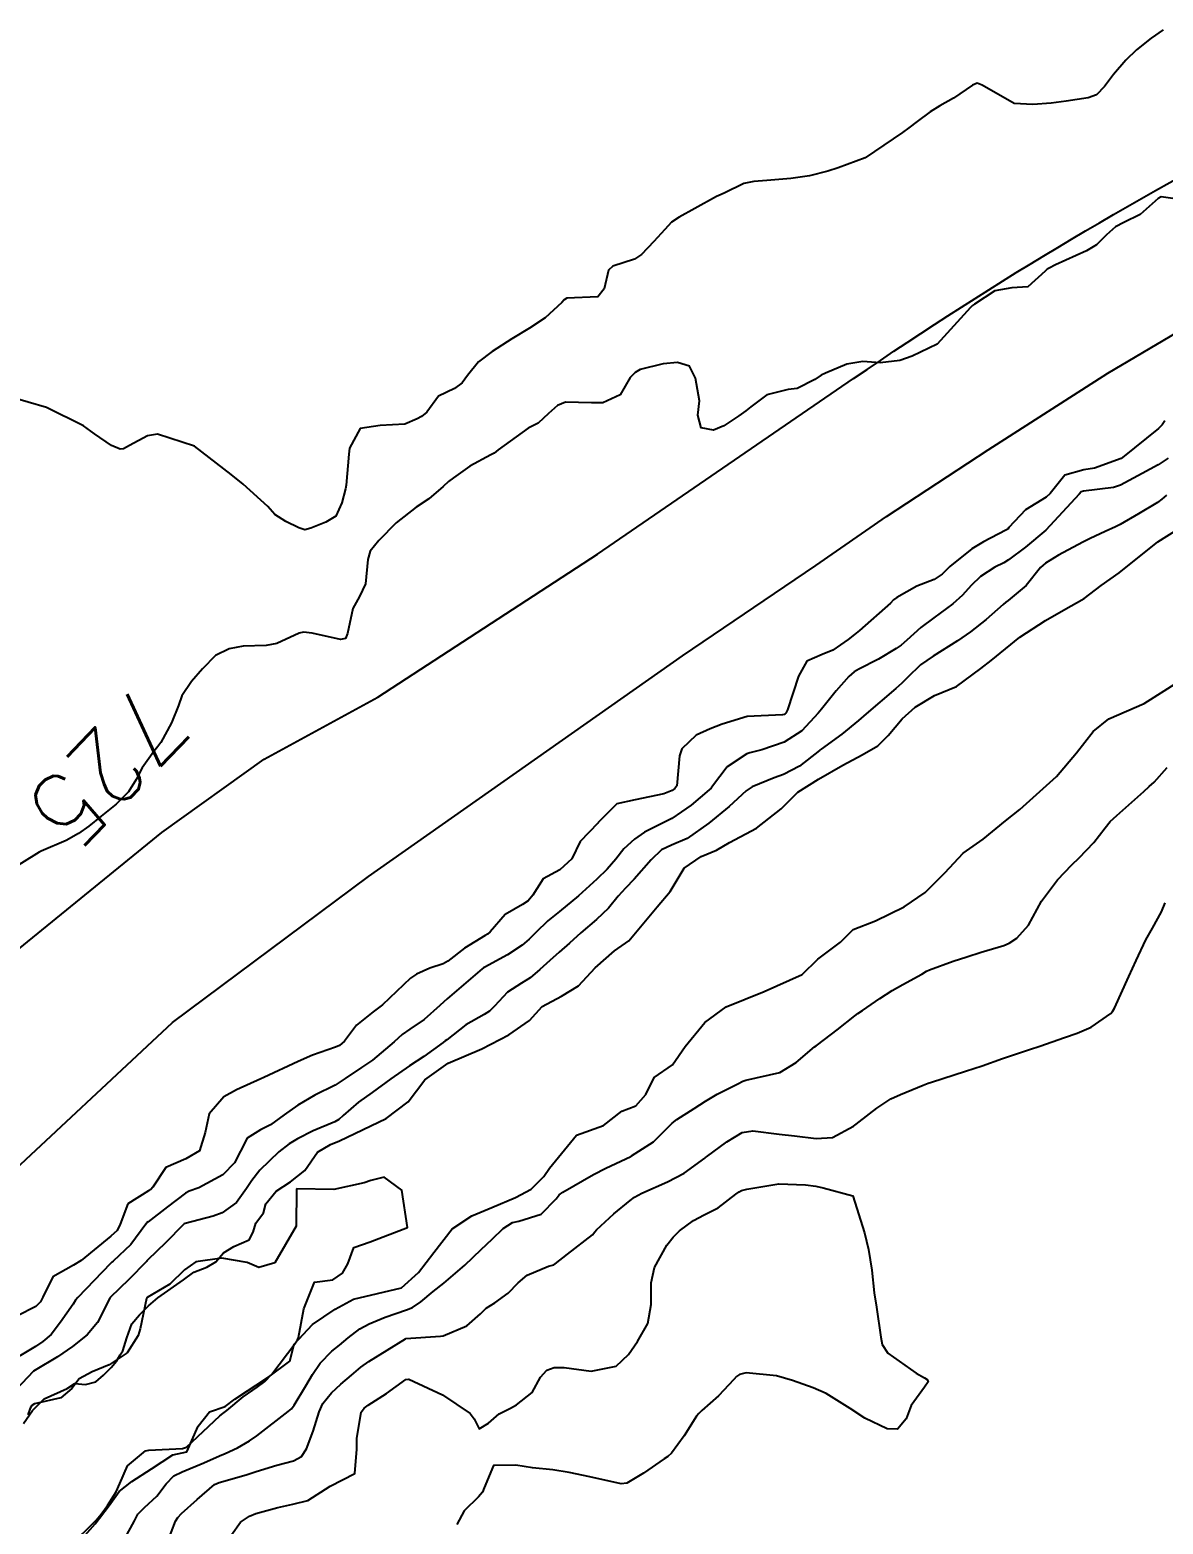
# Model space of a CAD drawing. Header units: metres. Extents: x 307586 to 320046, y 7427249 to 7434250.
# Drawn here: x 313569.7 to 313630.8, y 7432857.4 to 7432938 of the extents above; entities that cross this region are included whole.
import ezdxf
from ezdxf.enums import TextEntityAlignment as Align

# ---------------------------------------------------------------- set-up
doc = ezdxf.new("R2010")
doc.units = ezdxf.units.M
doc.header["$MEASUREMENT"] = 0
for name, color, linetype in [('Cotas', 45, 'Continuous'), ('Curvas de Nivel 1m', 11, 'Continuous'), ('Curvas de Nivel 5m', 15, 'Continuous'), ('Hidrografia', 140, 'Continuous'), ('Vias Primárias', 230, 'Continuous')]:
    doc.layers.add(name, color=color, linetype=linetype)
doc.styles.add('Style-STANDARD', font='STANDARD.shx')

msp = doc.modelspace()

# ---------------------------------------------------------------- linework, layer by layer
at = {"layer": 'Curvas de Nivel 1m', "flags": 128}
for points, elevation in [([(313630.839, 7432937.989), (313630.19, 7432937.542), (313629.399, 7432936.911), (313628.817, 7432936.356), (313628.151, 7432935.585), (313627.671, 7432934.931), (313627.245, 7432934.486), (313626.794, 7432934.328), (313625.609, 7432934.139), (313624.789, 7432934.03), (313623.809, 7432933.958), (313622.788, 7432934.019), (313621.064, 7432935.007), (313620.804, 7432935.113), (313620.539, 7432935.014), (313619.516, 7432934.306), (313618.786, 7432933.89), (313618.264, 7432933.562), (313617.57, 7432933.052), (313617.113, 7432932.713), (313616.767, 7432932.459), (313614.753, 7432931.09), (313613.302, 7432930.549), (313612.746, 7432930.373), (313611.755, 7432930.108), (313610.741, 7432929.977), (313609.454, 7432929.863), (313608.739, 7432929.808), (313608.203, 7432929.7), (313607.144, 7432929.176), (313606.855, 7432929.054), (313606.73, 7432929.001), (313605.563, 7432928.354), (313604.713, 7432927.886), (313604.312, 7432927.611), (313603.938, 7432927.218), (313603.354, 7432926.566), (313602.689, 7432925.875), (313602.3, 7432925.62), (313601.144, 7432925.245), (313600.9, 7432925.028), (313600.664, 7432924.021), (313600.324, 7432923.589), (313598.656, 7432923.508), (313598.507, 7432923.43), (313598.388, 7432923.283), (313597.484, 7432922.452), (313596.639, 7432921.896), (313595.689, 7432921.314), (313594.626, 7432920.644), (313593.882, 7432920.075), (313593.3, 7432919.343), (313593.008, 7432918.945), (313592.602, 7432918.64), (313591.722, 7432918.233), (313591.1, 7432917.365), (313590.816, 7432917.132), (313590.579, 7432917.004), (313589.916, 7432916.72), (313588.575, 7432916.637), (313587.499, 7432916.485), (313586.932, 7432915.416), (313586.887, 7432915.088), (313586.753, 7432913.418), (313586.72, 7432913.229), (313586.523, 7432912.467), (313586.196, 7432911.743), (313585.649, 7432911.429), (313584.845, 7432911.102), (313584.509, 7432911.011), (313584.188, 7432911.123), (313583.495, 7432911.455), (313582.9, 7432911.848), (313582.521, 7432912.279), (313581.183, 7432913.483), (313580.541, 7432913.997), (313578.563, 7432915.52), (313576.569, 7432916.183), (313576.022, 7432916.092), (313575.061, 7432915.555), (313574.734, 7432915.384), (313574.56, 7432915.37), (313574.086, 7432915.567), (313573.175, 7432916.187), (313572.573, 7432916.618), (313570.583, 7432917.61), (313568.591, 7432918.183)], 726), ([(313630.921, 7432916.887), (313630.786, 7432916.682), (313630.579, 7432916.478), (313628.648, 7432914.919), (313628.562, 7432914.87), (313627.14, 7432914.348), (313626.553, 7432914.256), (313625.539, 7432913.964), (313624.732, 7432912.967), (313624.531, 7432912.767), (313623.407, 7432912.098), (313622.514, 7432911.142), (313622.447, 7432911.057), (313622.354, 7432910.992), (313621.143, 7432910.367), (313620.503, 7432909.991), (313619.325, 7432909.028), (313618.904, 7432908.617), (313618.482, 7432908.339), (313617.551, 7432907.975), (313616.468, 7432907.368), (313616.291, 7432907.237), (313616.115, 7432907.065), (313614.448, 7432905.581), (313614.176, 7432905.362), (313613.847, 7432905.096), (313613.009, 7432904.529), (313612.431, 7432904.289), (313611.614, 7432903.929), (313611.159, 7432903.123), (313610.563, 7432901.296), (313610.477, 7432901.129), (313610.438, 7432901.084), (313610.392, 7432901.055), (313610.299, 7432901.039), (313608.391, 7432900.943), (313607.035, 7432900.525), (313606.384, 7432900.268), (313605.638, 7432899.93), (313604.865, 7432899.195), (313604.738, 7432898.825), (313604.588, 7432897.198), (313604.491, 7432897.049), (313604.34, 7432896.95), (313603.895, 7432896.763), (313602.335, 7432896.446), (313601.348, 7432896.224), (313600.382, 7432895.249), (313600.356, 7432895.217), (313600.322, 7432895.182), (313599.369, 7432894.202), (313598.929, 7432893.27), (313598.287, 7432892.667), (313597.383, 7432892.188), (313596.82, 7432891.295), (313596.574, 7432890.993), (313596.268, 7432890.802), (313595.322, 7432890.25), (313594.517, 7432889.317), (313594.379, 7432889.191), (313594.25, 7432889.117), (313593.141, 7432888.435), (313592.229, 7432887.737), (313591.988, 7432887.591), (313591.264, 7432887.36), (313590.543, 7432887.044), (313590.217, 7432886.817), (313588.704, 7432885.392), (313588.427, 7432885.169), (313588.197, 7432885.001), (313587.31, 7432884.285), (313586.663, 7432883.415), (313586.394, 7432883.194), (313586.17, 7432883.096), (313584.934, 7432882.664), (313584.162, 7432882.332), (313582.301, 7432881.468), (313582.152, 7432881.398), (313580.83, 7432880.799), (313580.142, 7432880.412), (313579.362, 7432879.502), (313579.131, 7432878.492), (313578.829, 7432877.509), (313578.099, 7432877.08), (313577.017, 7432876.607), (313576.311, 7432875.538), (313576.208, 7432875.412), (313576.08, 7432875.34), (313574.975, 7432874.645), (313574.559, 7432873.555), (313574.391, 7432873.215), (313574.046, 7432872.897), (313572.444, 7432871.584), (313572.03, 7432871.333), (313570.92, 7432870.705), (313570.372, 7432869.606), (313570.258, 7432869.358), (313570.005, 7432869.106), (313569.018, 7432868.605)], 724), ([(313631.098, 7432914.885), (313630.79, 7432914.659), (313630.559, 7432914.517), (313629.704, 7432914.056), (313628.54, 7432913.423), (313628.163, 7432913.299), (313626.535, 7432913.096), (313626.418, 7432913.058), (313626.298, 7432912.944), (313624.513, 7432910.989), (313623.408, 7432910.077), (313622.497, 7432909.387), (313622.247, 7432909.241), (313621.759, 7432908.997), (313620.988, 7432908.502), (313620.478, 7432908.01), (313620.002, 7432907.485), (313619.491, 7432907.025), (313618.455, 7432906.265), (313617.758, 7432905.738), (313617, 7432905.054), (313616.698, 7432904.798), (313616.436, 7432904.61), (313615.471, 7432904.03), (313614.419, 7432903.488), (313614.166, 7432903.343), (313613.866, 7432903.095), (313613.183, 7432902.324), (313612.395, 7432901.333), (313612.218, 7432901.112), (313611.331, 7432900.173), (313610.377, 7432899.551), (313609.177, 7432899.148), (313608.539, 7432898.989), (313608.369, 7432898.93), (313607.304, 7432898.226), (313606.516, 7432897.178), (313606.44, 7432897.081), (313606.341, 7432896.991), (313605.368, 7432896.155), (313604.325, 7432895.446), (313603.846, 7432895.207), (313602.841, 7432894.696), (313602.309, 7432894.322), (313601.741, 7432893.796), (313601.298, 7432893.24), (313600.837, 7432892.695), (313600.282, 7432892.168), (313599.283, 7432891.265), (313598.264, 7432890.416), (313597.636, 7432889.91), (313596.99, 7432889.293), (313596.623, 7432888.921), (313596.242, 7432888.605), (313595.456, 7432888.087), (313594.224, 7432887.423), (313594.163, 7432887.382), (313594.089, 7432887.322), (313592.206, 7432885.701), (313592.011, 7432885.546), (313591.805, 7432885.354), (313590.96, 7432884.593), (313590.183, 7432884.073), (313589.77, 7432883.785), (313589.343, 7432883.382), (313588.163, 7432882.395), (313587.57, 7432881.995), (313586.694, 7432881.415), (313586.377, 7432881.191), (313586.149, 7432881.056), (313585.066, 7432880.509), (313584.138, 7432879.968), (313583.41, 7432879.451), (313582.67, 7432878.917), (313582.12, 7432878.63), (313581.399, 7432878.192), (313581.044, 7432877.481), (313580.724, 7432876.857), (313580.09, 7432876.213), (313578.8, 7432875.509), (313578.273, 7432875.324), (313578.078, 7432875.222), (313577.106, 7432874.491), (313576.055, 7432873.677), (313575.982, 7432873.613), (313575.936, 7432873.541), (313575.131, 7432872.46), (313574.174, 7432871.559), (313574.098, 7432871.494), (313574.032, 7432871.425), (313572.262, 7432869.586), (313572.149, 7432869.449), (313572.008, 7432869.237), (313571.336, 7432868.254), (313570.825, 7432867.602), (313570.375, 7432867.21), (313569.976, 7432866.951), (313568.23, 7432865.9)], 723), ([(313631.009, 7432912.885), (313630.769, 7432912.659), (313630.537, 7432912.487), (313629.501, 7432911.878), (313628.517, 7432911.306), (313628.257, 7432911.181), (313627.71, 7432910.928), (313626.897, 7432910.549), (313626.507, 7432910.355), (313625.182, 7432909.642), (313624.495, 7432909.22), (313624.352, 7432909.114), (313624.216, 7432908.973), (313623.45, 7432908.009), (313622.466, 7432907.198), (313622.345, 7432907.111), (313622.209, 7432906.993), (313621.288, 7432906.168), (313620.448, 7432905.507), (313619.739, 7432905.021), (313618.43, 7432904.2), (313617.744, 7432903.726), (313617.033, 7432903.054), (313616.735, 7432902.731), (313616.407, 7432902.45), (313614.803, 7432901.084), (313614.389, 7432900.717), (313613.491, 7432899.99), (313612.374, 7432899.186), (313612.333, 7432899.151), (313612.285, 7432899.111), (313611.217, 7432898.264), (313610.353, 7432897.819), (313609.849, 7432897.639), (313608.665, 7432897.155), (313608.341, 7432896.936), (313607.423, 7432896.078), (313606.323, 7432895.18), (313605.152, 7432894.35), (313604.305, 7432894.003), (313603.766, 7432893.743), (313603.206, 7432893.216), (313602.282, 7432892.163), (313601.827, 7432891.685), (313601.433, 7432891.238), (313600.913, 7432890.597), (313600.26, 7432889.982), (313599.42, 7432889.262), (313598.808, 7432888.708), (313598.237, 7432888.231), (313597.732, 7432887.783), (313597.207, 7432887.29), (313596.678, 7432886.836), (313596.216, 7432886.56), (313595.454, 7432886.064), (313594.755, 7432885.314), (313594.483, 7432885.033), (313594.196, 7432884.868), (313593.213, 7432884.309), (313592.175, 7432883.501), (313592.093, 7432883.432), (313591.987, 7432883.352), (313590.933, 7432882.594), (313590.16, 7432882.093), (313589.16, 7432881.385), (313588.145, 7432880.647), (313587.413, 7432880.134), (313586.587, 7432879.415), (313586.352, 7432879.196), (313586.128, 7432879.075), (313584.972, 7432878.58), (313584.114, 7432878.16), (313583.666, 7432877.89), (313583.114, 7432877.455), (313582.093, 7432876.457), (313581.651, 7432875.911), (313581.375, 7432875.477), (313580.838, 7432874.716), (313580.063, 7432874.163), (313579.569, 7432873.989), (313578.054, 7432873.592), (313578.009, 7432873.566), (313577.959, 7432873.521), (313577.018, 7432872.555), (313576.034, 7432871.611), (313575.999, 7432871.575), (313575.968, 7432871.541), (313575.019, 7432870.554), (313574.013, 7432869.597), (313573.986, 7432869.56), (313573.322, 7432868.241), (313572.769, 7432867.578), (313571.977, 7432866.952), (313571.173, 7432866.396), (313569.964, 7432865.67), (313569.877, 7432865.611), (313568.948, 7432864.625)], 722), ([(313574.813, 7432856.591), (313575.324, 7432857.545), (313575.513, 7432857.899), (313575.874, 7432858.257), (313576.54, 7432858.877), (313577.028, 7432859.529), (313577.446, 7432859.975), (313577.9, 7432860.185), (313579.072, 7432860.67), (313579.908, 7432861.047), (313580.224, 7432861.173), (313580.89, 7432861.48), (313581.53, 7432861.861), (313581.92, 7432862.135), (313583.624, 7432863.445), (313583.791, 7432863.586), (313583.938, 7432863.78), (313584.564, 7432864.824), (313584.924, 7432865.43), (313585.343, 7432866.052), (313585.976, 7432866.694), (313586.382, 7432867.013), (313586.856, 7432867.411), (313587.486, 7432867.909), (313587.994, 7432868.17), (313588.854, 7432868.534), (313590.006, 7432868.931), (313590.328, 7432869.047), (313590.782, 7432869.362), (313591.451, 7432869.923), (313592.023, 7432870.37), (313593.156, 7432871.333), (313594.042, 7432872.185), (313594.621, 7432872.74), (313595.224, 7432873.308), (313595.722, 7432873.64), (313596.059, 7432873.718), (313597.271, 7432874.082), (313598.077, 7432874.907), (313598.235, 7432875.123), (313598.436, 7432875.275), (313600.093, 7432876.228), (313600.768, 7432876.572), (313602.103, 7432877.207), (313602.147, 7432877.229), (313603.332, 7432877.994), (313604.127, 7432878.78), (313604.333, 7432878.994), (313604.6, 7432879.195), (313605.53, 7432879.795), (313606.143, 7432880.193), (313606.761, 7432880.559), (313607.961, 7432881.162), (313608.087, 7432881.227), (313608.154, 7432881.263), (313608.316, 7432881.319), (313610.159, 7432881.741), (313611.023, 7432882.263), (313612.03, 7432883.111), (313612.11, 7432883.174), (313612.175, 7432883.22), (313613.248, 7432884.033), (313614.199, 7432884.786), (313614.368, 7432884.911), (313614.609, 7432885.076), (313615.548, 7432885.728), (313616.214, 7432886.164), (313616.784, 7432886.487), (313617.806, 7432887.044), (313618.071, 7432887.195), (313618.226, 7432887.27), (313619.513, 7432887.742), (313620.237, 7432887.982), (313621.02, 7432888.223), (313622.247, 7432888.583), (313622.533, 7432888.702), (313622.942, 7432888.983), (313623.564, 7432889.673), (313624.273, 7432890.97), (313625.126, 7432892.121), (313625.91, 7432892.946), (313626.307, 7432893.309), (313627.103, 7432894.145), (313627.698, 7432894.926), (313627.979, 7432895.271), (313628.33, 7432895.606), (313629.789, 7432896.898), (313630.085, 7432897.156), (313630.351, 7432897.401), (313631.061, 7432898.184)], 722), ([(313577.073, 7432856.305), (313577.534, 7432857.523), (313577.665, 7432857.723), (313577.869, 7432857.934), (313578.702, 7432858.686), (313579.637, 7432859.494), (313579.894, 7432859.613), (313581.348, 7432860.026), (313581.9, 7432860.204), (313582.998, 7432860.548), (313583.906, 7432860.78), (313584.333, 7432861.011), (313584.607, 7432861.433), (313584.967, 7432862.385), (313585.285, 7432863.426), (313585.491, 7432863.873), (313585.948, 7432864.439), (313586.459, 7432864.911), (313587.031, 7432865.409), (313587.54, 7432865.832), (313587.97, 7432866.136), (313589.954, 7432867.37), (313589.971, 7432867.382), (313591.836, 7432867.501), (313591.986, 7432867.526), (313593.257, 7432868.068), (313594.004, 7432868.706), (313594.31, 7432869.016), (313594.771, 7432869.312), (313595.495, 7432869.828), (313596.024, 7432870.386), (313596.518, 7432870.805), (313597.672, 7432871.284), (313597.955, 7432871.36), (313598.034, 7432871.402), (313598.701, 7432871.931), (313600.05, 7432872.975), (313600.167, 7432873.134), (313600.259, 7432873.248), (313601.201, 7432874.104), (313602.077, 7432874.822), (313602.308, 7432874.998), (313602.702, 7432875.221), (313604.089, 7432875.837), (313604.984, 7432876.302), (313606.102, 7432877.115), (313606.138, 7432877.144), (313606.189, 7432877.179), (313607.288, 7432877.995), (313608.123, 7432878.501), (313608.686, 7432878.59), (313610.122, 7432878.406), (313610.936, 7432878.306), (313612.119, 7432878.178), (313612.991, 7432878.226), (313614.129, 7432878.832), (313614.265, 7432878.944), (313614.433, 7432879.077), (313615.393, 7432879.815), (313616.145, 7432880.307), (313616.655, 7432880.548), (313617.878, 7432881.043), (313618.07, 7432881.125), (313618.154, 7432881.156), (313618.337, 7432881.219), (313620.165, 7432881.799), (313621.07, 7432882.1), (313622.175, 7432882.488), (313622.545, 7432882.617), (313623.629, 7432882.968), (313624.185, 7432883.156), (313625.514, 7432883.622), (313626.192, 7432883.848), (313626.944, 7432884.184), (313628.004, 7432884.922), (313628.1, 7432885.025), (313628.206, 7432885.208), (313628.988, 7432886.909), (313629.371, 7432887.768), (313629.905, 7432888.895), (313630.259, 7432889.525), (313630.749, 7432890.404), (313630.944, 7432890.883)], 723), ([(313571.849, 7432856.195), (313573.262, 7432857.569), (313573.527, 7432857.906), (313573.875, 7432858.374), (313574.333, 7432859.109), (313574.537, 7432859.554), (313574.948, 7432860.504), (313575.911, 7432861.316), (313576.101, 7432861.348), (313577.912, 7432861.438), (313578.138, 7432861.517), (313579.93, 7432863.198), (313580.093, 7432863.327), (313580.302, 7432863.486), (313581.184, 7432864.238), (313581.952, 7432864.756), (313582.354, 7432865.067), (313582.729, 7432865.459), (313583.979, 7432867.089), (313584.12, 7432867.3), (313584.176, 7432867.438), (313584.466, 7432868.976), (313584.65, 7432869.434), (313585.032, 7432870.421), (313586.024, 7432870.544), (313586.545, 7432870.897), (313586.846, 7432871.412), (313587.168, 7432872.283), (313588.045, 7432872.599), (313590.053, 7432873.37), (313589.748, 7432875.375), (313588.79, 7432876.09), (313588.088, 7432875.901), (313587.72, 7432875.77), (313586.083, 7432875.42), (313584.083, 7432875.458), (313584.064, 7432875.44), (313584.053, 7432873.44), (313582.902, 7432871.457), (313582.03, 7432871.219), (313581.401, 7432871.476), (313580.035, 7432871.71), (313578.636, 7432871.511), (313578.029, 7432871.093), (313577.231, 7432870.318), (313576.013, 7432869.592), (313575.984, 7432869.57), (313575.966, 7432869.54), (313575.632, 7432867.9), (313575.52, 7432867.545), (313574.922, 7432866.602), (313573.967, 7432865.952), (313573.038, 7432865.574), (313572.343, 7432865.198), (313571.949, 7432864.68), (313571.358, 7432864.179), (313569.936, 7432863.847), (313569.791, 7432863.756), (313569.701, 7432863.613), (313569.575, 7432863.261)], 721), ([(313580.556, 7432856.783), (313581.049, 7432857.478), (313581.54, 7432857.801), (313581.87, 7432857.933), (313583.065, 7432858.262), (313583.878, 7432858.432), (313584.676, 7432858.637), (313585.893, 7432859.42), (313587.216, 7432860.091), (313587.326, 7432861.406), (313587.332, 7432861.992), (313587.559, 7432863.404), (313587.713, 7432863.626), (313587.939, 7432863.785), (313588.918, 7432864.416), (313589.96, 7432865.16), (313590.137, 7432865.191), (313591.948, 7432864.333), (313593.431, 7432863.328), (313593.651, 7432863.045), (313593.925, 7432862.5), (313594.428, 7432862.815), (313595.002, 7432863.309), (313595.612, 7432863.629), (313595.94, 7432863.797), (313596.78, 7432864.462), (313597.238, 7432865.287), (313597.583, 7432865.667), (313597.968, 7432865.816), (313598.513, 7432865.816), (313599.967, 7432865.613), (313601.323, 7432865.882), (313601.976, 7432866.507), (313602.463, 7432867.223), (313603.028, 7432868.184), (313603.208, 7432869.212), (313603.199, 7432870.387), (313603.387, 7432871.21), (313604.045, 7432872.408), (313604.391, 7432872.855), (313604.739, 7432873.193), (313605.499, 7432873.748), (313606.066, 7432874.046), (313606.822, 7432874.422), (313607.771, 7432875.163), (313607.948, 7432875.297), (313608.085, 7432875.364), (313608.373, 7432875.443), (313610.089, 7432875.721), (313611.53, 7432875.674), (313612.088, 7432875.591), (313612.491, 7432875.508), (313614.083, 7432875.08), (313614.72, 7432873.073), (313614.934, 7432872.182), (313615.11, 7432871.069), (313615.25, 7432869.838), (313615.36, 7432869.067), (313615.594, 7432867.459), (313615.669, 7432867.063), (313615.978, 7432866.583), (313617.507, 7432865.505), (313617.965, 7432865.253), (313618.102, 7432865.176), (313618.147, 7432865.037), (313617.96, 7432864.748), (313617.238, 7432863.759), (313616.972, 7432863.05), (313616.493, 7432862.496), (313615.935, 7432862.499), (313614.729, 7432863.072), (313613.941, 7432863.602), (313612.645, 7432864.408), (313611.957, 7432864.717), (313610.83, 7432865.121), (313609.965, 7432865.356), (313608.34, 7432865.528), (313607.966, 7432865.439), (313607.806, 7432865.321), (313607.668, 7432865.163), (313606.834, 7432864.286), (313605.938, 7432863.487), (313605.776, 7432863.34), (313605.662, 7432863.183), (313604.988, 7432862.124), (313604.305, 7432861.196), (313604.099, 7432861.01), (313603.91, 7432860.878), (313602.793, 7432860.108), (313601.896, 7432859.582), (313601.588, 7432859.541), (313599.899, 7432859.907), (313598.787, 7432860.152), (313597.903, 7432860.285), (313596.799, 7432860.396), (313595.905, 7432860.549), (313594.69, 7432860.528), (313594.198, 7432859.317), (313594.113, 7432859.094), (313593.886, 7432858.843), (313593.121, 7432858.084), (313592.727, 7432857.337)], 724)]:
    msp.add_lwpolyline(points, dxfattribs=dict(at, elevation=elevation))
at = {"layer": 'Curvas de Nivel 5m', "elevation": 725, "flags": 128}
msp.add_lwpolyline([(313631.485, 7432928.882), (313630.734, 7432928.973), (313630.559, 7432928.893), (313629.596, 7432928.031), (313628.713, 7432927.599), (313628.264, 7432927.37), (313627.771, 7432926.929), (313627.237, 7432926.396), (313626.694, 7432926.07), (313625.032, 7432925.311), (313624.685, 7432925.141), (313624.576, 7432925.079), (313624.46, 7432924.972), (313623.531, 7432924.12), (313622.669, 7432924.07), (313621.759, 7432923.906), (313620.656, 7432923.188), (313620.555, 7432923.111), (313620.438, 7432923.013), (313618.633, 7432921.04), (313617.296, 7432920.384), (313616.624, 7432920.152), (313615.566, 7432920.02), (313614.623, 7432920.09), (313613.764, 7432919.956), (313612.617, 7432919.471), (313612.378, 7432919.35), (313612.031, 7432919.116), (313611.092, 7432918.639), (313610.605, 7432918.581), (313609.456, 7432918.291), (313608.59, 7432917.652), (313608.32, 7432917.429), (313607.934, 7432917.166), (313607.127, 7432916.624), (313606.575, 7432916.399), (313605.897, 7432916.511), (313605.722, 7432917.193), (313605.819, 7432917.967), (313605.597, 7432919.195), (313605.267, 7432919.848), (313604.621, 7432920.047), (313603.863, 7432919.975), (313602.617, 7432919.662), (313602.34, 7432919.508), (313602.074, 7432919.235), (313601.543, 7432918.296), (313600.592, 7432917.863), (313599.981, 7432917.87), (313598.592, 7432917.9), (313598.156, 7432917.718), (313597.672, 7432917.289), (313597.105, 7432916.767), (313596.575, 7432916.503), (313594.944, 7432915.324), (313594.743, 7432915.144), (313594.559, 7432915.055), (313593.429, 7432914.457), (313592.54, 7432913.818), (313592.276, 7432913.613), (313591.991, 7432913.355), (313591.202, 7432912.688), (313590.522, 7432912.234), (313589.455, 7432911.386), (313588.503, 7432910.441), (313588.048, 7432909.854), (313587.914, 7432909.406), (313587.786, 7432908.094), (313587.471, 7432907.41), (313587.101, 7432906.769), (313586.82, 7432905.416), (313586.709, 7432905.147), (313586.438, 7432905.094), (313584.914, 7432905.435), (313584.443, 7432905.488), (313584.206, 7432905.444), (313583.011, 7432904.884), (313582.432, 7432904.773), (313581.186, 7432904.728), (313580.43, 7432904.599), (313579.696, 7432904.229), (313578.998, 7432903.511), (313578.406, 7432902.835), (313577.875, 7432902.049), (313577.697, 7432901.527), (313577.322, 7432900.592), (313576.75, 7432899.536), (313576.592, 7432899.315), (313576.366, 7432899.049), (313575.732, 7432898.166), (313575.407, 7432897.549), (313575.007, 7432896.883), (313574.329, 7432896.21), (313573.536, 7432895.572), (313572.865, 7432895.031), (313572.308, 7432894.621), (313571.646, 7432894.253), (313570.294, 7432893.678), (313570.253, 7432893.651), (313570.19, 7432893.612), (313568.281, 7432892.427)], dxfattribs=at)
at = {"layer": 'Hidrografia'}
for points, elevation in [([(313569.332, 7432862.796), (313569.819, 7432863.492), (313570.445, 7432864.118), (313571.697, 7432864.674), (313572.115, 7432864.952), (313572.68, 7432864.906), (313573.237, 7432865.045), (313573.655, 7432865.393), (313574.072, 7432865.81), (313574.35, 7432866.158), (313574.559, 7432866.506), (313574.698, 7432866.714), (313574.907, 7432867.41), (313575.185, 7432868.175), (313575.603, 7432868.662), (313576.09, 7432869.148), (313576.577, 7432869.566), (313577.969, 7432870.539), (313578.525, 7432870.957), (313579.221, 7432871.235), (313579.708, 7432871.513), (313580.126, 7432872), (313580.683, 7432872.348), (313581.518, 7432872.695), (313581.726, 7432873.113), (313581.866, 7432873.6), (313582.283, 7432874.156), (313582.422, 7432874.643), (313582.979, 7432875.338), (313583.744, 7432875.825), (313584.51, 7432876.451), (313585.205, 7432877.425), (313585.901, 7432877.842), (313586.388, 7432878.051), (313588.912, 7432879.246), (313590.095, 7432880.151), (313591, 7432881.333), (313592.252, 7432882.237), (313594.061, 7432883.002), (313595.523, 7432883.767), (313596.636, 7432884.532), (313597.332, 7432885.297), (313598.376, 7432885.854), (313599.28, 7432886.41), (313600.185, 7432887.384), (313601.228, 7432888.288), (313601.994, 7432888.844), (313603.536, 7432890.67), (313604.232, 7432891.505), (313604.997, 7432892.757), (313605.902, 7432893.383), (313606.737, 7432893.73), (313607.433, 7432894.148), (313608.894, 7432894.913), (313610.216, 7432895.956), (313611.121, 7432896.86), (313612.234, 7432897.555), (313613.556, 7432898.321), (313614.6, 7432898.877), (313615.435, 7432899.364), (313615.992, 7432899.92), (313616.757, 7432900.824), (313617.453, 7432901.45), (313618.497, 7432902.076), (313619.68, 7432902.563), (313621.002, 7432903.537), (313621.558, 7432903.954), (313623.098, 7432905.219), (313624.49, 7432906.123), (313625.464, 7432906.679), (313626.577, 7432907.305), (313627.482, 7432908.001), (313628.456, 7432908.696), (313630.543, 7432910.365), (313631.657, 7432911.061)], 691.818), ([(313572.668, 7432856.773), (313573.201, 7432857.382), (313573.962, 7432858.371), (313574.495, 7432859.131), (313575.18, 7432859.664), (313576.246, 7432860.349), (313577.388, 7432861.109), (313578.149, 7432861.262), (313578.768, 7432862.654), (313579.377, 7432863.415), (313580.215, 7432863.719), (313580.748, 7432864.1), (313581.432, 7432864.556), (313581.889, 7432864.86), (313582.574, 7432865.317), (313583.716, 7432866.154), (313583.944, 7432867.067), (313584.934, 7432868.132), (313586.152, 7432868.969), (313587.141, 7432869.501), (313589.729, 7432870.11), (313590.643, 7432870.947), (313591.48, 7432872.012), (313592.469, 7432873.305), (313593.535, 7432873.99), (313594.601, 7432874.446), (313595.895, 7432874.979), (313596.732, 7432875.435), (313597.417, 7432876.12), (313597.721, 7432876.577), (313599.184, 7432878.344), (313600.63, 7432878.877), (313601.62, 7432879.638), (313602.381, 7432879.942), (313602.914, 7432880.551), (313603.371, 7432881.464), (313604.36, 7432882.149), (313605.045, 7432883.138), (313606.111, 7432884.431), (313607.252, 7432885.268), (313609.308, 7432886.105), (313611.363, 7432887.018), (313612.2, 7432887.854), (313613.418, 7432888.767), (313614.103, 7432889.452), (313615.321, 7432889.909), (313616.855, 7432890.679), (313617.997, 7432891.44), (313619.062, 7432892.505), (313620.052, 7432893.57), (313621.117, 7432894.331), (313622.335, 7432895.32), (313623.096, 7432895.929), (313625.086, 7432897.695), (313626.152, 7432898.988), (313627.065, 7432900.13), (313627.903, 7432900.814), (313629.805, 7432901.651), (313631.632, 7432902.792)], 128.583)]:
    msp.add_lwpolyline(points, dxfattribs=dict(at, elevation=elevation))
at = {"layer": 'Vias Primárias'}
msp.add_lwpolyline([(313473.53, 7432751.827), (313498.36, 7432791.211), (313507.706, 7432808.671), (313519.641, 7432829.896), (313528.133, 7432843.327), (313540.296, 7432859.854), (313544.903, 7432865.355), (313559.397, 7432879.268), (313568.293, 7432887.764), (313576.794, 7432894.68), (313582.329, 7432898.632), (313588.458, 7432901.991), (313600.319, 7432909.697), (313614.134, 7432919.176, -0.032349), (313638.124, 7432933.447, -0.018322)], format="xyb", dxfattribs=at)
msp.add_lwpolyline([(313473.53, 7432751.827), (313498.36, 7432791.211), (313507.706, 7432808.671), (313519.641, 7432829.896), (313528.133, 7432843.327), (313540.296, 7432859.854), (313544.903, 7432865.355), (313559.397, 7432879.268), (313568.293, 7432887.764), (313576.794, 7432894.68), (313582.329, 7432898.632), (313588.458, 7432901.991), (313600.319, 7432909.697), (313614.134, 7432919.176, -0.032349), (313638.124, 7432933.447, -0.018322)], format="xyb", dxfattribs=at)
msp.add_lwpolyline([(313493.45, 7432766.883), (313497.185, 7432772.928), (313500.065, 7432777.589), (313508.165, 7432790.697), (313509.527, 7432792.901), (313512.827, 7432798.49), (313530.382, 7432830.409), (313537.133, 7432840.411), (313544.903, 7432850.634), (313548.517, 7432855.053), (313557.913, 7432865.451), (313567.812, 7432875.512), (313577.381, 7432884.434), (313587.951, 7432892.316), (313604.897, 7432904.222), (313612.102, 7432909.084), (313615.907, 7432911.736), (313621.4, 7432915.331), (313627.852, 7432919.458), (313634.61, 7432923.468)], dxfattribs=at)
msp.add_lwpolyline([(313493.45, 7432766.883), (313497.185, 7432772.928), (313500.065, 7432777.589), (313508.165, 7432790.697), (313509.527, 7432792.901), (313512.827, 7432798.49), (313530.382, 7432830.409), (313537.133, 7432840.411), (313544.903, 7432850.634), (313548.517, 7432855.053), (313557.913, 7432865.451), (313567.812, 7432875.512), (313577.381, 7432884.434), (313587.951, 7432892.316), (313604.897, 7432904.222), (313612.102, 7432909.084), (313615.907, 7432911.736), (313621.4, 7432915.331), (313627.852, 7432919.458), (313634.61, 7432923.468)], dxfattribs=at)

# ---------------------------------------------------------------- texts
at = {"layer": 'Cotas', "style": 'Style-STANDARD'}
msp.add_text('725', height=4, rotation=226.21578, dxfattribs=at).set_placement((313573.888, 7432898.176, 725), align=Align.MIDDLE_CENTER)

doc.saveas('drawing.dxf')
